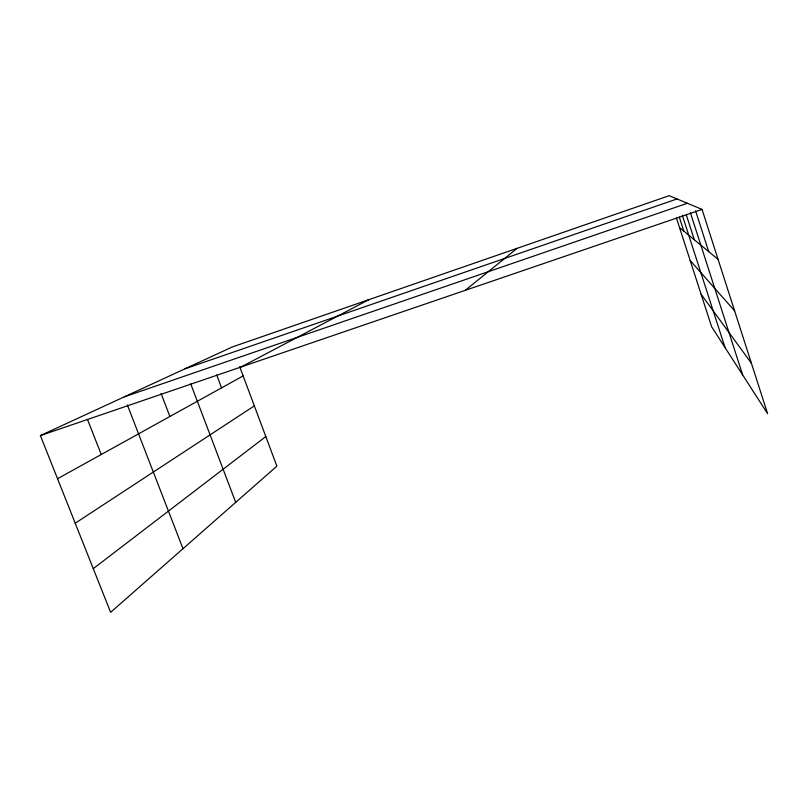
<?xml version="1.0" encoding="UTF-8"?>
<svg xmlns="http://www.w3.org/2000/svg" width="808" height="808" viewBox="0 0 808 808"><rect width="100%" height="100%" fill="white"/><g stroke="black" fill="none" stroke-linecap="round" stroke-linejoin="round"><path stroke-width="1.21" d="M465.206 290.365L517.13 248.329M93.273 568.65L265.812 436.562M75.225 523.22L254.338 405.879M57.54 478.72L243.137 375.912M241.006 367.004L368.801 299.697M239.673 366.65L276.881 466.155L110.625 612.323L40.4 435.583L232.31 346.955L669.196 195.677L702.051 209.393L767.6 413.676L711.636 326.765L676.458 218.099M185.002 368.801L677.033 198.95M124.23 396.869L687.345 203.262M40.4 435.583L702.051 209.393M679.508 227.543L718.08 259.348M690.183 260.509L734.593 310.817M701.102 294.243L751.43 363.287M87.466 419.372L101.232 454.51M127.361 404.959L182.992 548.693M161.055 393.435L169.892 416.484M190.728 383.881L235.704 502.354M216.696 374.902L221.574 387.86M686.366 215.069L694.335 239.774M682.316 215.292L725.059 347.612M679.286 217.079L683.82 231.098M695.587 210.848L708.697 251.611M690.426 212.827L742.663 374.942"/></g></svg>
